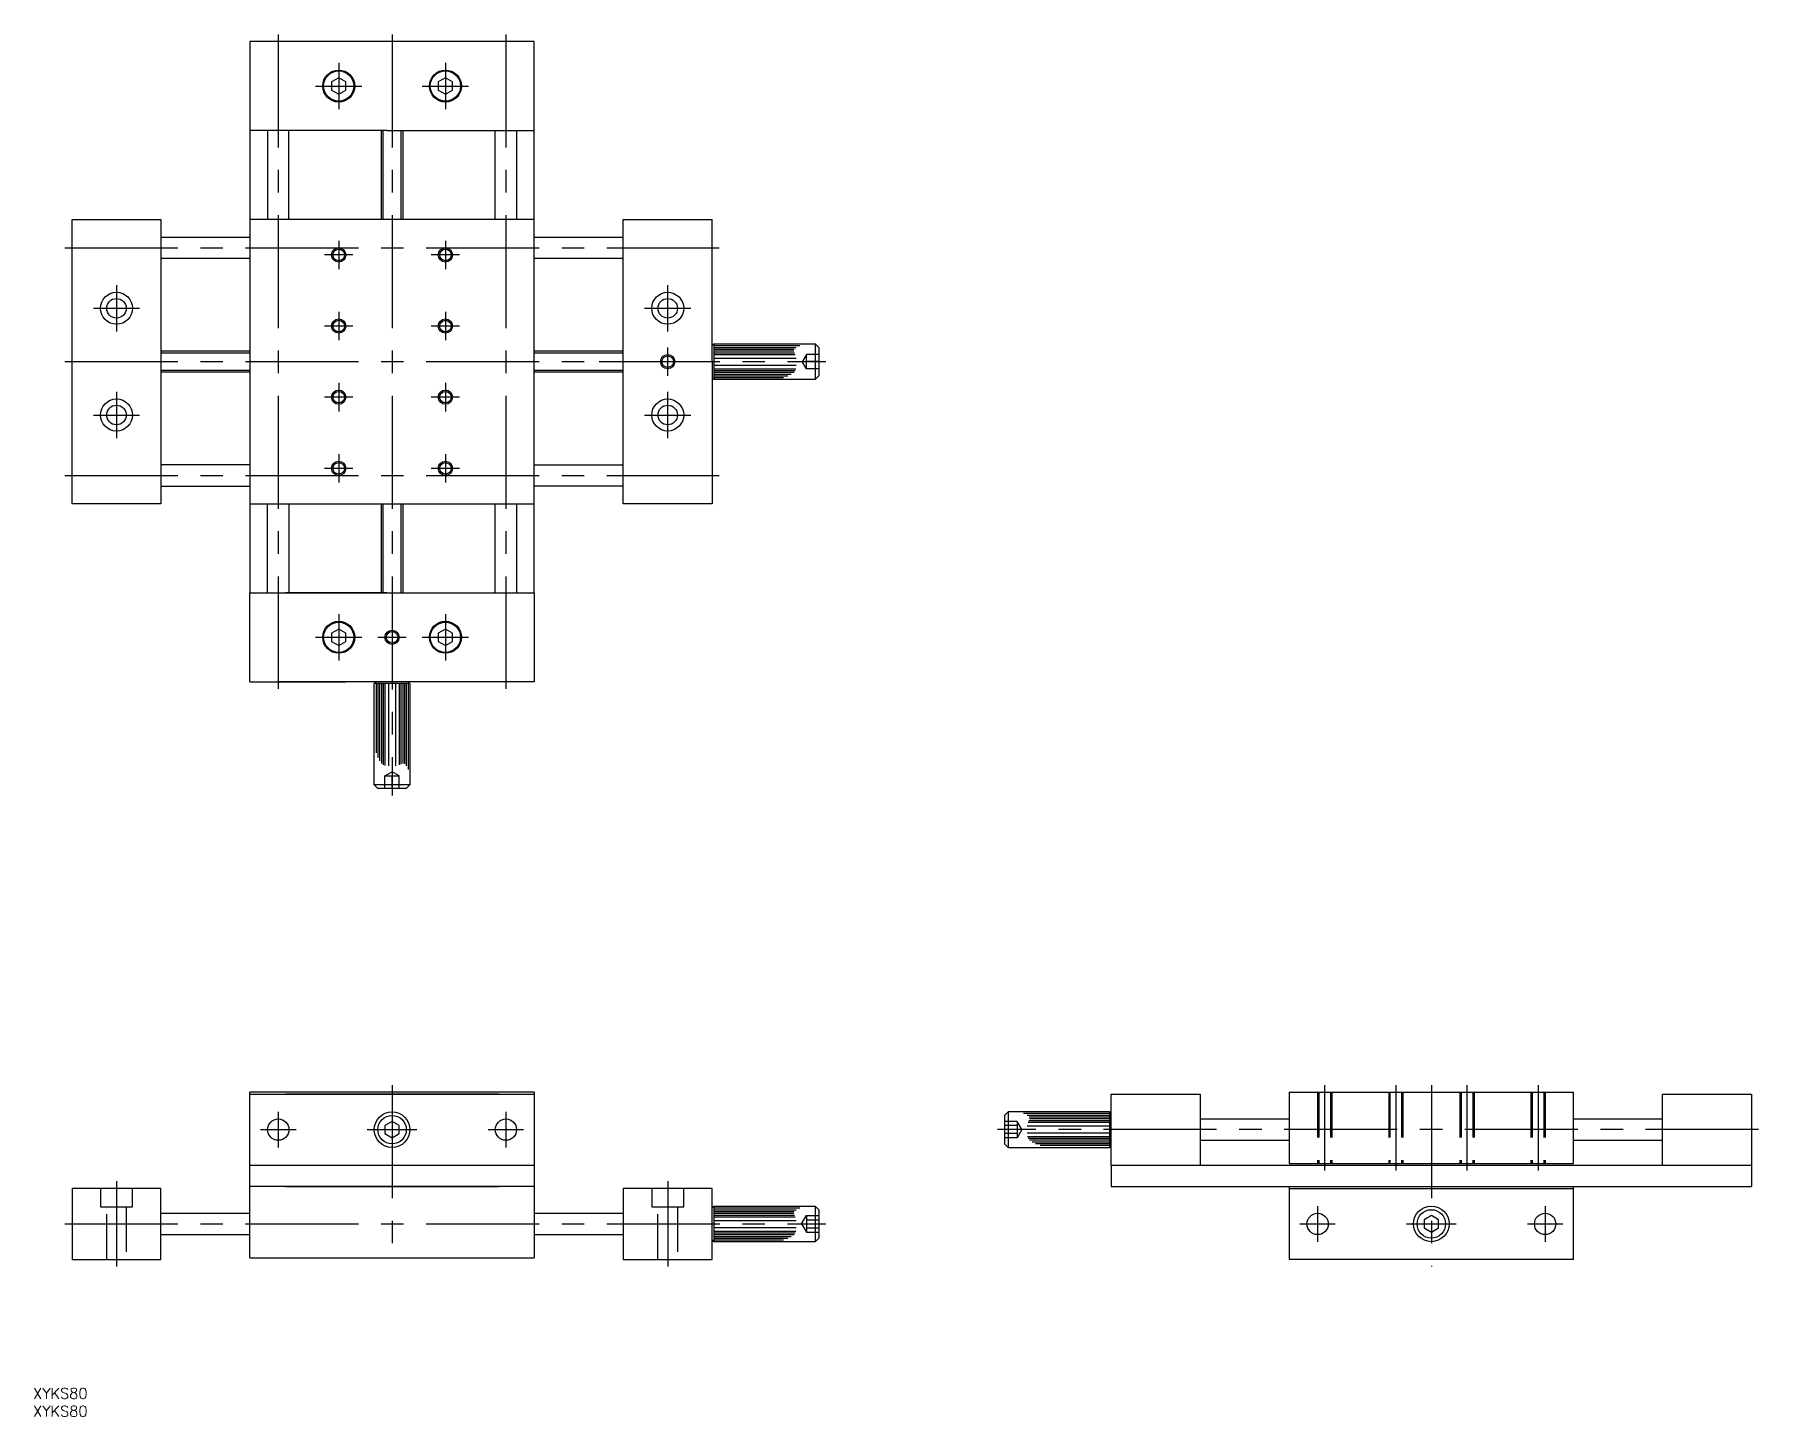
# Model space of a CAD drawing. Extents: x -101 to 384, y -81 to 308.
import ezdxf

# ---------------------------------------------------------------- set-up
doc = ezdxf.new("R2010")
doc.units = 0
for name, pattern in [('CENTER', [50.8, 31.75, -6.35, 6.35, -6.35]), ('DASHED', [19.05, 12.7, -6.35]), ('PHANTOM', [63.5, 31.75, -6.35, 6.35, -6.35, 6.35, -6.35])]:
    doc.linetypes.add(name, pattern=pattern)
doc.layers.get('0').update_dxf_attribs({"linetype": 'CONTINUOUS'})
doc.layers.add('CENTER', color=1, linetype='CONTINUOUS')
doc.styles.get("Standard").update_dxf_attribs({"font": 'txt.shx', "height": 3, "bigfont": 'bigfont.shx'})

# ---------------------------------------------------------------- blocks, each defined once
blk = doc.blocks.new('*U2')
at = {"color": 7, "linetype": 'CONTINUOUS'}
blk.add_text('XYKS80', height=3, dxfattribs=at).set_placement((-100.94, -75.66))
blk = doc.blocks.new('*U3')
at = {"color": 7, "linetype": 'CONTINUOUS'}
blk.add_text('XYKS80', height=3, dxfattribs=at).set_placement((-100.94, -80.66))

msp = doc.modelspace()

# ---------------------------------------------------------------- linework, layer by layer
at = {"color": 7, "linetype": 'CONTINUOUS'}
for p, q in [((10, 305.95), (-40, 305.95)), ((-40, 305.95), (-40, 280.95)), ((40, 305.95), (10, 305.95)), ((40, 280.95), (40, 305.95)), ((-15, 295.76), (-17, 294.6)), ((-13, 294.6), (-15, 295.76)), ((15, 295.76), (13, 294.6)), ((17, 294.6), (15, 295.76)), ((-17, 294.6), (-17, 292.29)), ((-17, 292.29), (-15, 291.14)), ((-15, 291.14), (-13, 292.29)), ((-13, 292.29), (-13, 294.6)), ((13, 294.6), (13, 292.29)), ((13, 292.29), (15, 291.14)), ((15, 291.14), (17, 292.29)), ((17, 292.29), (17, 294.6)), ((-40, 280.95), (-40, 215.95)), ((-11.5, 280.95), (-40, 280.95)), ((-35, 280.95), (-35, 255.95)), ((-1.5, 280.95), (-30, 280.95)), ((-29, 255.95), (-29, 280.95)), ((-3, 255.95), (-3, 280.95)), ((-1.5, 280.95), (1.5, 280.95)), ((1.5, 280.95), (40, 280.95)), ((3, 280.95), (3, 255.95)), ((29, 255.95), (29, 280.95)), ((35, 280.95), (35, 255.95)), ((40, 215.95), (40, 280.95)), ((-90, 175.95), (-90, 255.95)), ((-90, 255.95), (-65, 255.95)), ((-65, 255.95), (-65, 215.95)), ((40, 255.95), (-40, 255.95)), ((65, 215.95), (65, 255.95)), ((65, 255.95), (90, 255.95)), ((90, 215.95), (90, 255.95)), ((-65, 250.95), (-40, 250.95)), ((40, 250.95), (65, 250.95)), ((-40, 244.95), (-65, 244.95)), ((65, 244.95), (40, 244.95)), ((-65, 218.95), (-40, 218.95)), ((40, 218.95), (65, 218.95)), ((90.5, 220.95), (90, 220.45)), ((90.5, 220.95), (119, 220.95)), ((90.5, 220.95), (90.5, 210.95)), ((119, 220.95), (119, 210.95)), ((120, 219.95), (119, 220.95)), ((120, 219.95), (120, 211.95)), ((-65, 215.95), (-65, 175.95)), ((-40, 215.95), (-40, 150.95)), ((40, 150.95), (40, 215.95)), ((65, 175.95), (65, 215.95)), ((90, 215.95), (90, 175.95)), ((-40, 212.95), (-65, 212.95)), ((65, 212.95), (40, 212.95)), ((90.5, 210.95), (90, 211.45)), ((119, 210.95), (90.5, 210.95)), ((119, 210.95), (120, 211.95)), ((-40, 186.95), (-65, 186.95)), ((40, 186.95), (65, 186.95)), ((-65, 180.95), (-40, 180.95)), ((65, 180.95), (40, 180.95)), ((-65, 175.95), (-90, 175.95)), ((-40, 175.95), (-11.5, 175.95)), ((-35, 175.95), (40, 175.95)), ((-35, 150.95), (-35, 175.95)), ((-29, 175.95), (-29, 150.95)), ((-3, 150.95), (-3, 175.95)), ((3, 175.95), (3, 150.95)), ((29, 150.95), (29, 175.95)), ((35, 175.95), (35, 150.95)), ((90, 175.95), (65, 175.95)), ((-40, 125.95), (-40, 150.95)), ((-40, 150.95), (-11.5, 150.95)), ((-30, 150.95), (-1.5, 150.95)), ((-30, 150.95), (-1.5, 150.95)), ((-1.5, 150.95), (-30, 150.95)), ((-1.5, 150.95), (0, 150.95)), ((0, 150.95), (40, 150.95)), ((40, 150.95), (40, 125.95)), ((-15, 140.76), (-17, 139.6)), ((-13, 139.6), (-15, 140.76)), ((15, 140.76), (13, 139.6)), ((17, 139.6), (15, 140.76)), ((-17, 139.6), (-17, 137.29)), ((-17, 137.29), (-15, 136.14)), ((-15, 136.14), (-13, 137.29)), ((-13, 137.29), (-13, 139.6)), ((13, 139.6), (13, 137.29)), ((13, 137.29), (15, 136.14)), ((15, 136.14), (17, 137.29)), ((17, 137.29), (17, 139.6)), ((-40, 125.95), (-13, 125.95)), ((40, 125.95), (-32, 125.95)), ((-5, 125.45), (-4.5, 125.95)), ((-5, 96.95), (-5, 125.45)), ((5, 125.45), (-5, 125.45)), ((5, 125.45), (4.5, 125.95)), ((5, 125.45), (5, 96.95)), ((5, 96.95), (-5, 96.95)), ((-5, 96.95), (-4, 95.95)), ((4, 95.95), (-4, 95.95)), ((4, 95.95), (5, 96.95)), ((40, 10.5), (-40, 10.5)), ((-40, -10), (-40, 10.5)), ((-40, 10), (40, 10)), ((30, 10), (-30, 10)), ((40, 10.5), (40, -10)), ((202.23, -10), (202.23, 10)), ((202.23, 10), (227.23, 10)), ((227.23, 10), (227.23, -10)), ((252.23, 10.5), (332.23, 10.5)), ((252.23, 10.5), (252.23, -9.5)), ((332.23, -9.5), (332.23, 10.5)), ((357.23, -10), (357.23, 10)), ((357.23, 10), (382.23, 10)), ((382.23, 10), (382.23, -10)), ((172.23, 4), (173.23, 5)), ((201.73, 5), (173.23, 5)), ((173.23, 5), (173.23, -5)), ((201.73, 5), (201.73, -5)), ((201.73, 5), (202.23, 4.5)), ((0, 2.34), (-2, 1.18)), ((-2, 1.18), (-2, -1.12)), ((2, 1.18), (0, 2.34)), ((2, -1.12), (2, 1.18)), ((172.23, 4), (172.23, -4)), ((227.23, 3), (252.23, 3)), ((332.23, 3), (357.23, 3)), ((-2, -1.12), (0, -2.28)), ((0, -2.28), (2, -1.12)), ((173.23, -5), (172.23, -4)), ((201.73, -5), (202.23, -4.5)), ((227.23, -3), (252.23, -3)), ((332.23, -3), (357.23, -3)), ((173.23, -5), (201.73, -5)), ((252.23, -9.5), (332.23, -9.5)), ((-40, -10), (40, -10)), ((-40, -36), (-40, -10)), ((40, -10), (40, -36)), ((202.23, -10), (252.23, -10)), ((202.23, -10), (202.23, -16)), ((252.23, -10), (332.23, -10)), ((332.23, -10), (382.23, -10)), ((382.23, -10), (382.23, -16)), ((-65, -16.5), (-90, -16.5)), ((-90, -16.5), (-90, -36.5)), ((-65, -36.5), (-65, -16.5)), ((40, -16), (-40, -16)), ((-30, -16), (30, -16)), ((90, -16.5), (65, -16.5)), ((65, -16.5), (65, -36.5)), ((90, -36.5), (90, -16.5)), ((202.23, -16), (382.23, -16)), ((252.23, -16), (252.23, -36.5)), ((252.23, -16.5), (332.23, -16.5)), ((332.23, -36.5), (332.23, -16)), ((-65, -23.5), (-40, -23.5)), ((40, -23.5), (65, -23.5)), ((90.5, -21.5), (90, -22)), ((90.5, -21.5), (119, -21.5)), ((90.5, -21.5), (90.5, -31.5)), ((119, -21.5), (119, -31.5)), ((120, -22.5), (119, -21.5)), ((120, -22.5), (120, -30.5)), ((292.23, -24.16), (290.23, -25.32)), ((294.23, -25.32), (292.23, -24.16)), ((290.23, -25.32), (290.23, -27.62)), ((290.23, -27.62), (292.23, -28.78)), ((292.23, -28.78), (294.23, -27.62)), ((294.23, -27.62), (294.23, -25.32)), ((-65, -29.5), (-40, -29.5)), ((40, -29.5), (65, -29.5)), ((90.5, -31.5), (90, -31)), ((119, -31.5), (90.5, -31.5)), ((119, -31.5), (120, -30.5)), ((-90, -36.5), (-65, -36.5)), ((-40, -36), (40, -36)), ((65, -36.5), (90, -36.5)), ((332.23, -36.5), (252.23, -36.5))]:
    msp.add_line(p, q, dxfattribs=at)
at = {"color": 3, "linetype": 'CONTINUOUS'}
for p, q in [((-2.46, 255.95), (-2.46, 280.95)), ((2.46, 280.95), (2.46, 255.95)), ((-65, 218.4), (-40, 218.4)), ((40, 218.4), (65, 218.4)), ((-40, 213.49), (-65, 213.49)), ((65, 213.49), (40, 213.49)), ((-2.46, 150.95), (-2.46, 175.95)), ((2.46, 175.95), (2.46, 150.95))]:
    msp.add_line(p, q, dxfattribs=at)
at = {"color": 3, "linetype": 'PHANTOM'}
for p, q in [((90.5, 220.45), (114.67, 220.45)), ((90.5, 219.95), (113.64, 219.95)), ((90.5, 219.45), (113.07, 219.45)), ((90.5, 218.95), (113.01, 218.95)), ((90.5, 218.45), (113.17, 218.45)), ((90.5, 217.95), (113.39, 217.95)), ((90.5, 216.95), (113.65, 216.95)), ((90.5, 214.95), (113.67, 214.95)), ((90.5, 213.95), (113.54, 213.95)), ((90.5, 213.45), (113.37, 213.45)), ((90.5, 212.95), (113.02, 212.95)), ((90.5, 212.45), (112.26, 212.45)), ((90.5, 211.95), (111.26, 211.95)), ((90.5, 211.45), (110.02, 211.45)), ((-4.5, 125.45), (-4.5, 105.93)), ((-4, 125.45), (-4, 104.68)), ((-3.5, 125.45), (-3.5, 103.68)), ((-3, 125.45), (-3, 102.93)), ((-2.5, 125.45), (-2.5, 102.57)), ((-2, 125.45), (-2, 102.4)), ((-1, 125.45), (-1, 102.28)), ((1, 125.45), (1, 102.29)), ((2, 125.45), (2, 102.56)), ((2.5, 125.45), (2.5, 102.78)), ((3, 125.45), (3, 102.94)), ((3.5, 125.45), (3.5, 102.88)), ((4, 125.45), (4, 102.31)), ((4.5, 125.45), (4.5, 101.27)), ((201.73, 4.5), (177.55, 4.5)), ((201.73, 1), (178.57, 1)), ((201.73, 4), (178.59, 4)), ((201.73, 2), (178.84, 2)), ((201.73, 2.5), (179.06, 2.5)), ((201.73, 3.5), (179.15, 3.5)), ((201.73, 3), (179.22, 3)), ((201.73, -1), (178.55, -1)), ((201.73, -2), (178.68, -2)), ((201.73, -2.5), (178.85, -2.5)), ((201.73, -3), (179.2, -3)), ((201.73, -3.5), (179.96, -3.5)), ((201.73, -4), (180.96, -4)), ((201.73, -4.5), (182.2, -4.5)), ((90.5, -22), (114.67, -22)), ((90.5, -22.5), (113.64, -22.5)), ((90.5, -23), (113.07, -23)), ((90.5, -23.5), (113.01, -23.5)), ((90.5, -24), (113.17, -24)), ((90.5, -24.5), (113.39, -24.5)), ((90.5, -25.5), (113.65, -25.5)), ((90.5, -27.5), (113.67, -27.5)), ((90.5, -28.5), (113.54, -28.5)), ((90.5, -29), (113.37, -29)), ((90.5, -29.5), (113.02, -29.5)), ((90.5, -30), (112.26, -30)), ((90.5, -30.5), (111.26, -30.5)), ((90.5, -31), (110.02, -31))]:
    msp.add_line(p, q, dxfattribs=at)
at = {"color": 3, "linetype": 'DASHED'}
for p, q in [((116.5, 213.94), (115.34, 215.95)), ((116.5, 217.94), (115.35, 215.94)), ((116.5, 213.94), (116.5, 217.94)), ((120, 217.94), (116.5, 217.94)), ((120, 215.95), (116.5, 215.95)), ((120, 213.94), (116.5, 213.94)), ((-2.01, 99.45), (0, 100.61)), ((-2.01, 99.45), (1.99, 99.45)), ((-2.01, 95.95), (-2.01, 99.45)), ((1.99, 99.45), (-0.01, 100.6)), ((0, 95.95), (0, 99.45)), ((1.99, 95.95), (1.99, 99.45)), ((260.23, 10.5), (260.23, -9.5)), ((260.6, 10.5), (260.6, -9.5)), ((263.85, 10.5), (263.85, -9.5)), ((264.23, 10.5), (264.23, -9.5)), ((280.23, 10.5), (280.23, -9.5)), ((280.6, 10.5), (280.6, -9.5)), ((283.85, 10.5), (283.85, -9.5)), ((284.23, 10.5), (284.23, -9.5)), ((300.23, 10.5), (300.23, -9.5)), ((300.6, 10.5), (300.6, -9.5)), ((303.85, 10.5), (303.85, -9.5)), ((304.23, 10.5), (304.23, -9.5)), ((320.23, 10.5), (320.23, -9.5)), ((320.6, 10.5), (320.6, -9.5)), ((323.85, 10.5), (323.85, -9.5)), ((324.23, 10.5), (324.23, -9.5)), ((175.73, 2.34), (172.23, 2.34)), ((175.73, 1.18), (172.23, 1.18)), ((175.73, 2.34), (175.73, -2.28)), ((177.06, 0.03), (175.73, 2.34)), ((177.06, 0.03), (175.73, -2.28)), ((175.73, -1.12), (172.23, -1.12)), ((175.73, -2.28), (172.23, -2.28)), ((-82, -16.5), (-82, -21.7)), ((-73, -21.7), (-73, -16.5)), ((73, -16.5), (73, -21.7)), ((82, -21.7), (82, -16.5)), ((-82, -21.7), (-73, -21.7)), ((-80.25, -36.5), (-80.25, -21.7)), ((-74.75, -21.7), (-74.75, -36.5)), ((73, -21.7), (82, -21.7)), ((74.75, -36.5), (74.75, -21.7)), ((80.25, -21.7), (80.25, -36.5)), ((115.17, -26.47), (116.5, -24.16)), ((116.5, -24.16), (116.5, -28.78)), ((116.5, -24.16), (120, -24.16)), ((115.17, -26.47), (116.5, -28.78)), ((116.5, -25.32), (120, -25.32)), ((116.5, -27.62), (120, -27.62)), ((116.5, -28.78), (120, -28.78))]:
    msp.add_line(p, q, dxfattribs=at)
at = {"color": 7, "linetype": 'CONTINUOUS'}
for centre, radius in [((-15, 293.45), 4.5), ((-15, 293.45), 4.25), ((15, 293.45), 4.5), ((15, 293.45), 4.25), ((-15, 245.95), 1.62), ((15, 245.95), 1.62), ((-77.5, 230.95), 4.5), ((-77.5, 230.95), 4.5), ((-77.5, 230.95), 2.75), ((-77.5, 230.95), 2.75), ((77.5, 230.95), 4.5), ((77.5, 230.95), 2.75), ((-15, 225.95), 1.62), ((15, 225.95), 1.62), ((77.5, 215.95), 1.62), ((-77.5, 200.95), 4.5), ((-77.5, 200.95), 2.75), ((-15, 205.95), 1.62), ((15, 205.95), 1.62), ((77.5, 200.95), 4.5), ((77.5, 200.95), 2.75), ((-15, 185.95), 1.62), ((15, 185.95), 1.62), ((-15, 138.45), 4.5), ((-15, 138.45), 4.25), ((15, 138.45), 4.5), ((15, 138.45), 4.25), ((0, 138.45), 1.62), ((0, 0), 5), ((-32, 0), 3), ((0, 0), 4), ((32, 0), 3), ((260.23, -26.5), 3), ((292.23, -26.5), 5), ((292.23, -26.5), 4), ((324.23, -26.5), 3)]:
    msp.add_circle(centre, radius, dxfattribs=at)
at = {"color": 3, "linetype": 'CONTINUOUS'}
for centre in [(-15, 245.95), (15, 245.95), (-15, 225.95), (15, 225.95), (77.5, 215.95), (-15, 205.95), (15, 205.95), (-15, 185.95), (15, 185.95), (0, 138.45)]:
    msp.add_circle(centre, 2, dxfattribs=at)
at = {"layer": 'CENTER', "color": 1, "linetype": 'CENTER'}
for p, q in [((-32, 307.95), (-32, 123.95)), ((0, 307.95), (0, 93.95)), ((32, 307.95), (32, 123.95)), ((-15, 299.95), (-15, 286.95)), ((15, 299.95), (15, 286.95)), ((-21.5, 293.45), (-8.5, 293.45)), ((8.5, 293.45), (21.5, 293.45)), ((-92, 247.95), (92, 247.95)), ((-15, 249.95), (-15, 241.95)), ((15, 249.95), (15, 241.95)), ((-11, 245.95), (-19, 245.95)), ((19, 245.95), (11, 245.95)), ((-77.5, 237.45), (-77.5, 224.45)), ((77.5, 224.45), (77.5, 237.45)), ((-84, 230.95), (-71, 230.95)), ((-15, 229.95), (-15, 221.95)), ((15, 229.95), (15, 221.95)), ((71, 230.95), (84, 230.95)), ((-11, 225.95), (-19, 225.95)), ((19, 225.95), (11, 225.95)), ((77.5, 211.95), (77.5, 219.95)), ((-92, 215.95), (122, 215.95)), ((58.19, 215.95), (65, 215.95)), ((75.5, 215.95), (75.8, 215.95)), ((75.5, 215.95), (75.8, 215.95)), ((79.2, 215.95), (79.5, 215.95)), ((79.2, 215.95), (79.5, 215.95)), ((-15, 209.95), (-15, 201.95)), ((15, 209.95), (15, 201.95)), ((-77.5, 207.45), (-77.5, 194.45)), ((-11, 205.95), (-19, 205.95)), ((19, 205.95), (11, 205.95)), ((77.5, 194.45), (77.5, 207.45)), ((-84, 200.95), (-71, 200.95)), ((71, 200.95), (84, 200.95)), ((-15, 189.95), (-15, 181.95)), ((15, 189.95), (15, 181.95)), ((-11, 185.95), (-19, 185.95)), ((19, 185.95), (11, 185.95)), ((-92, 183.95), (92, 183.95)), ((-15, 144.95), (-15, 131.95)), ((15, 144.95), (15, 131.95)), ((-21.5, 138.45), (-8.5, 138.45)), ((-4, 138.45), (4, 138.45)), ((8.5, 138.45), (21.5, 138.45)), ((0, 12.5), (0, -38)), ((262.23, 12.5), (262.23, -11.5)), ((282.23, 12.5), (282.23, -11.5)), ((292.23, 12.5), (292.23, -38.5)), ((302.23, 12.5), (302.23, -11.5)), ((322.23, 12.5), (322.23, -11.5)), ((-32, 5), (-32, -5)), ((32, 5), (32, -5)), ((-37, 0), (-27, 0)), ((-7, 0), (7, 0)), ((27, 0), (37, 0)), ((384.23, 0), (170.23, 0)), ((-77.5, -14.5), (-77.5, -38.5)), ((77.5, -14.5), (77.5, -38.5)), ((260.23, -21.5), (260.23, -31.5)), ((324.23, -21.5), (324.23, -31.5)), ((-92, -26.5), (122, -26.5)), ((255.23, -26.5), (265.23, -26.5)), ((285.23, -26.5), (299.23, -26.5)), ((319.23, -26.5), (329.23, -26.5))]:
    msp.add_line(p, q, dxfattribs=at)

# ---------------------------------------------------------------- block references
at = {"color": 7, "linetype": 'CONTINUOUS'}
for name in ['*U2', '*U3']:
    msp.add_blockref(name, (0, 0), dxfattribs=at)

doc.saveas('drawing.dxf')
